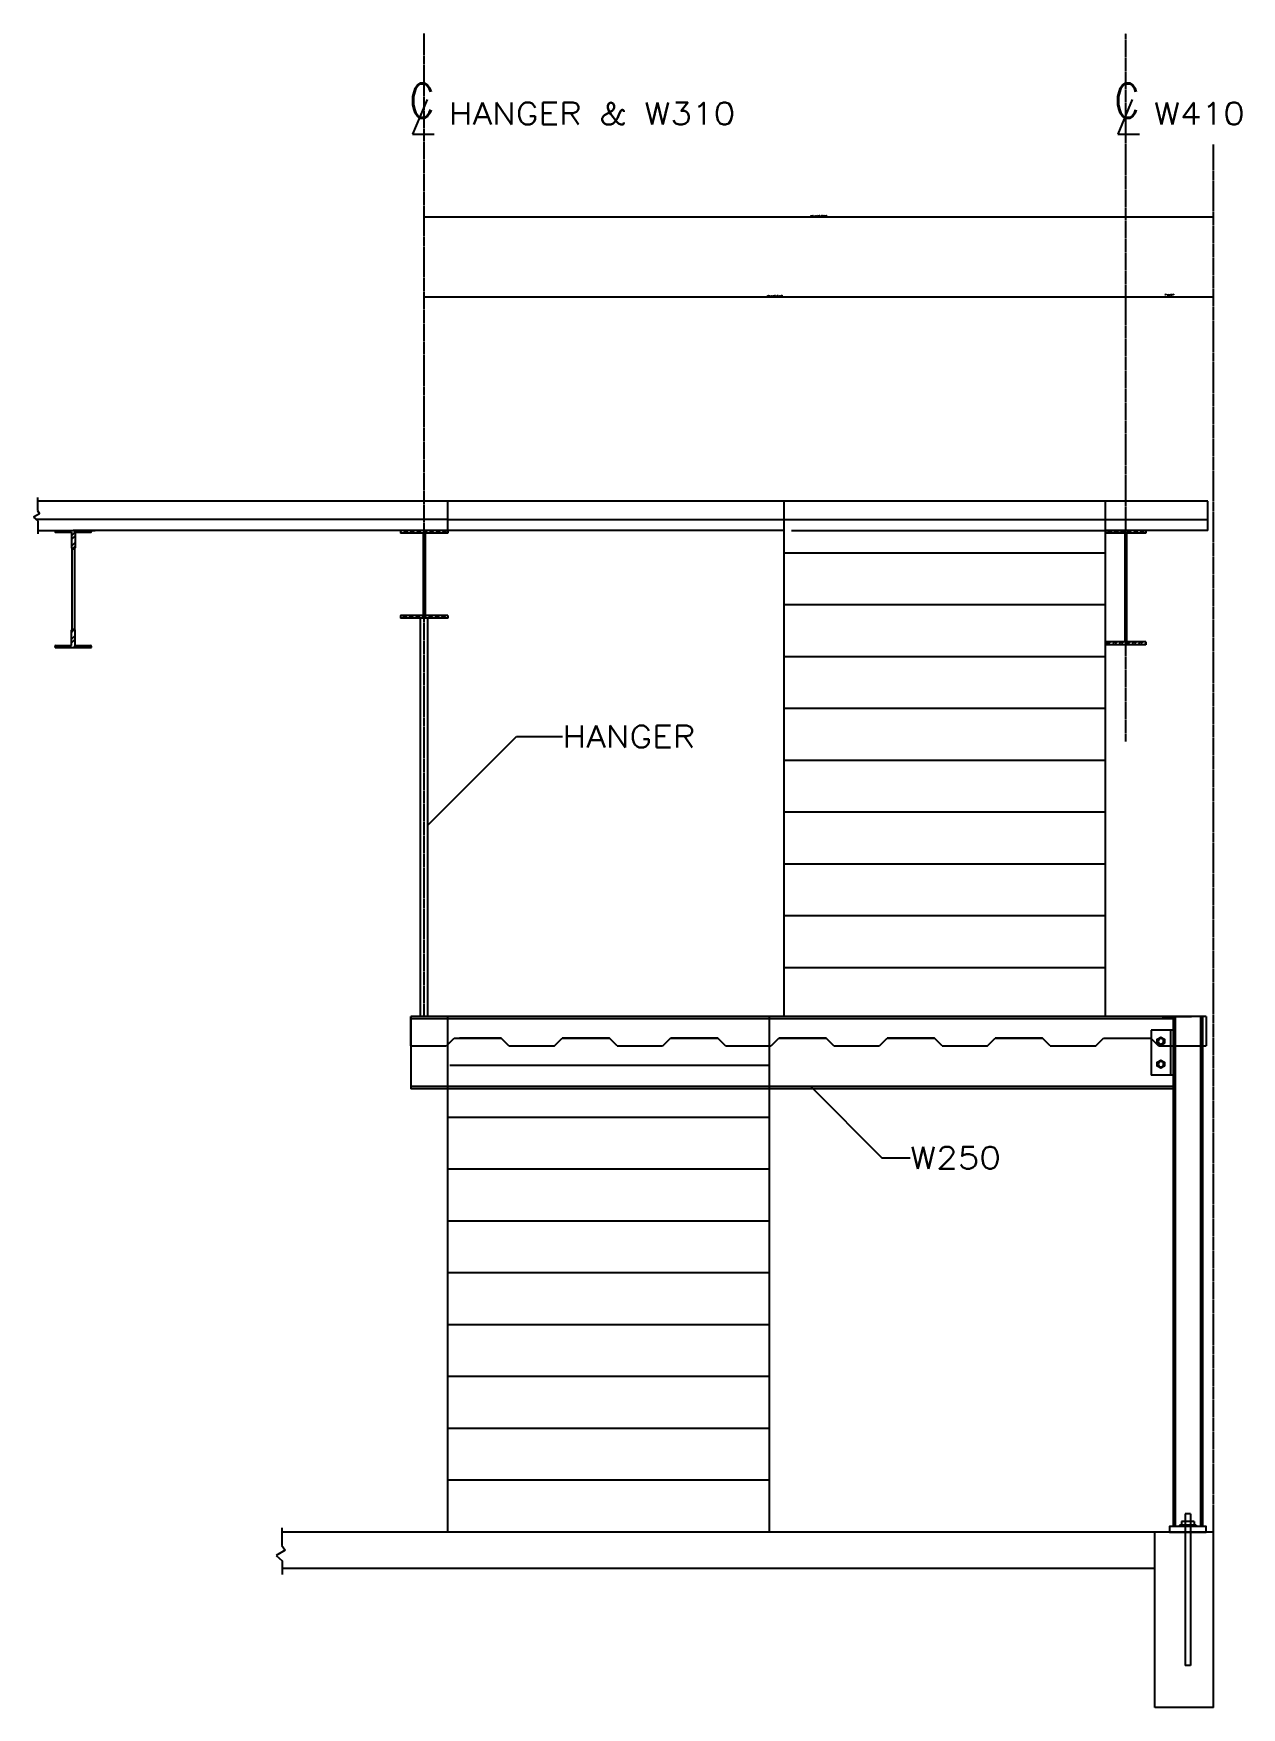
# Model space of a CAD drawing. Header units: millimetres. Extents: x -83614 to 248318, y 36678 to 90681.
# Drawn here: x 192007 to 196205, y 73670 to 79486 of the extents above; entities that cross this region are included whole.
import ezdxf

# ---------------------------------------------------------------- set-up
doc = ezdxf.new("R2010")
doc.units = ezdxf.units.MM
doc.linetypes.add('CENTER', pattern=[2, 1.25, -0.25, 0.25, -0.25])
for name, color, linetype in [('Arch_Section_Truss', 45, 'Continuous'), ('C-241-1', 241, 'Continuous'), ('Center', 251, 'CENTER'), ('LAYER131A', 131, 'Continuous'), ('Section_Hanger', 150, 'Continuous'), ('Struc_Section_BP', 135, 'Continuous'), ('Struc_Section_Conc', 71, 'Continuous'), ('Struc_Section_Dim', 2, 'Continuous'), ('Struc_Section_MachineBolt', 133, 'Continuous'), ('Struc_Section_Stair', 131, 'Continuous'), ('Struc_Section_Steel', 11, 'Continuous'), ('Struc_Steel_Beam', 22, 'Continuous'), ('TEXT', 4, 'Continuous')]:
    doc.layers.add(name, color=color, linetype=linetype)
doc.styles.add('ROMANS', font='ROMANS.SHX', dxfattribs={"width": 0.8})
doc.styles.add('ROMANS-115', font='romans.shx', dxfattribs={"width": 1.15})
doc.dimstyles.new('48-ROMANS-115', dxfattribs={"dimtxt": 3, "dimasz": 3, "dimexe": 3, "dimexo": 3, "dimgap": 0.0625, "dimtad": 1, "dimdec": 4, "dimzin": 1, "dimdsep": 46, "dimlunit": 4, "dimtxsty": 'ROMANS-115', "dimcen": 0.0625, "dimclrd": 256, "dimclre": 256, "dimclrt": 256, "dimadec": 0, "dimazin": 0, "dimtfac": 1, "dimtdec": 4, "dimtofl": 0, "dimtmove": 0, "dimatfit": 0, "dimfxl": 1, "dimfrac": 2, "dimtolj": 1, "dimtzin": 0, "dimarcsym": 0})
doc.dimstyles.new('Copy of 48-ROMANS-115-BPV', dxfattribs={"dimtxt": 3, "dimasz": 3, "dimexe": 3, "dimexo": 3, "dimgap": 0.0625, "dimtad": 1, "dimdec": 4, "dimzin": 1, "dimdsep": 46, "dimlunit": 4, "dimtxsty": 'ROMANS-115', "dimcen": 0.0625, "dimclrd": 256, "dimclre": 256, "dimclrt": 256, "dimadec": 0, "dimazin": 0, "dimtfac": 1, "dimtdec": 4, "dimtofl": 0, "dimtmove": 0, "dimatfit": 0, "dimfxl": 1, "dimfrac": 2, "dimtolj": 1, "dimtzin": 0, "dimarcsym": 0})
pattern_1 = [(45, (197830.258, 63534.68), (-11.22532, 11.22532), []), (45, (197830.258, 63542.618), (-11.22532, 11.22532), [])]

# ---------------------------------------------------------------- blocks, each defined once
blk = doc.blocks.new('*D79')
at = {"layer": 'Defpoints', "color": 0, "ltscale": 2}
for p in [(193364.1, 78813.9), (196107.3, 78849.5), (196107.3, 78813.9)]:
    blk.add_point(p, dxfattribs=at)
at = {"layer": 'Struc_Section_Dim', "lineweight": -2, "ltscale": 2}
blk.add_line((193367.1, 78849.5), (196104.3, 78849.5), dxfattribs=at)
at = {"layer": 'Struc_Section_Dim', "ltscale": 2}
for points in [[(193367.1, 78850), (193367.1, 78849), (193364.1, 78849.5)], [(196104.3, 78850), (196104.3, 78849), (196107.3, 78849.5)]]:
    blk.add_solid(points, dxfattribs=at)
at = {"layer": 'Struc_Section_Dim', "ltscale": 2, "insert": (194735.7, 78851.8), "char_height": 3, "attachment_point": 5, "style": 'ROMANS-115'}
blk.add_mtext('\\A1;228\'-7 3/16" [69677]', dxfattribs=at)
blk = doc.blocks.new('*D80')
at = {"layer": 'Defpoints', "color": 0, "ltscale": 2}
for p in [(193364.1, 78579.4), (195802.5, 78579.4), (195802.5, 78571.6)]:
    blk.add_point(p, dxfattribs=at)
at = {"layer": 'Struc_Section_Dim', "lineweight": -2, "ltscale": 2}
blk.add_line((193367.1, 78571.6), (195799.5, 78571.6), dxfattribs=at)
at = {"layer": 'Struc_Section_Dim', "ltscale": 2}
for points in [[(193367.1, 78572.1), (193367.1, 78571.1), (193364.1, 78571.6)], [(195799.5, 78572.1), (195799.5, 78571.1), (195802.5, 78571.6)]]:
    blk.add_solid(points, dxfattribs=at)
at = {"layer": 'Struc_Section_Dim', "ltscale": 2, "insert": (194583.3, 78573.9), "char_height": 3, "attachment_point": 5, "style": 'ROMANS-115'}
blk.add_mtext('\\A1;203\'-2 3/8" [61935]', dxfattribs=at)
blk = doc.blocks.new('*D81')
at = {"layer": 'Defpoints', "color": 0, "ltscale": 2}
for p in [(195802.5, 78571.6), (196107.3, 78571.6), (196107.3, 78571.6)]:
    blk.add_point(p, dxfattribs=at)
at = {"layer": 'Struc_Section_Dim', "lineweight": -2, "ltscale": 2}
blk.add_line((195805.5, 78571.6), (196104.3, 78571.6), dxfattribs=at)
at = {"layer": 'Struc_Section_Dim', "ltscale": 2}
for points in [[(195805.5, 78572.1), (195805.5, 78571.1), (195802.5, 78571.6)], [(196104.3, 78572.1), (196104.3, 78571.1), (196107.3, 78571.6)]]:
    blk.add_solid(points, dxfattribs=at)
at = {"layer": 'Struc_Section_Dim', "ltscale": 2, "char_height": 3, "attachment_point": 5, "style": 'ROMANS-115'}
for s, insert in [('\\A1;25\'-4 13/16"', (195954.9, 78578.6)), ('\\A1;[7742]', (195954.9, 78573.9))]:
    blk.add_mtext(s, dxfattribs=dict(at, insert=insert))
blk = doc.blocks.new('CLMARK')
at = {"layer": 'TEXT'}
for p, q in [((1.52, 4.57), (-3.55, -7.61)), ((-3.55, -7.61), (4.06, -7.61))]:
    blk.add_line(p, q, dxfattribs=at)
at = {"layer": 'TEXT', "style": 'ROMANS', "width": 0.8}
blk.add_text('C', height=12, dxfattribs=at).set_placement((-4.59, -1.9))
blk = doc.blocks.new('outstandingconn1')
at = {"layer": 'Struc_Section_MachineBolt', "ltscale": 2}
for points in [[(1.2, 4.36), (1.69, 4.08), (2.18, 4.36), (2.18, 4.92), (1.69, 5.2), (1.2, 4.92)], [(1.2, 1.22), (1.69, 0.94), (2.18, 1.22), (2.18, 1.78), (1.69, 2.06), (1.2, 1.78)]]:
    blk.add_lwpolyline(points, close=True, dxfattribs=at)
for centre in [(1.69, 4.64), (1.69, 1.5)]:
    blk.add_circle(centre, 0.375, dxfattribs=at)
at = {"layer": 'Struc_Section_Steel', "color": 131, "ltscale": 2}
for p, q in [((0, 6.14), (3, 6.14)), ((0, 6.14), (0, 0)), ((0.38, 6.14), (0.38, 0)), ((3, 6.14), (3, 0)), ((0, 0), (3, 0))]:
    blk.add_line(p, q, dxfattribs=at)

msp = doc.modelspace()

# ---------------------------------------------------------------- hatches: boundary and pattern name
at = {"layer": 'Arch_Section_Truss'}
h = msp.add_hatch(dxfattribs=at)
h.set_pattern_fill('STEEL', color=256, scale=203.2, style=0)
h.set_pattern_definition([(45, (41478.556, 54839.691), (-17.9605122, 17.9605122), []), (45, (41478.556, 54852.391), (-17.9605122, 17.9605122), [])])
h.paths.add_polyline_path([(192138.56596, 77699.04572, 0.4142135624), (192141.74096, 77695.87072), (192148.09096, 77695.87072, 0.4142135624), (192151.26596, 77699.04572), (192151.26596, 77753.02072), (192205.24096, 77753.02072, 0.4142135624), (192208.41596, 77756.19572), (192208.41596, 77759.37072), (192081.41596, 77759.37072), (192081.41596, 77756.19572, 0.4142135624), (192084.59096, 77753.02072), (192138.56596, 77753.02072)])
h.paths.add_polyline_path([(192138.56596, 77359.32072), (192084.59096, 77359.32072, 0.4142135624), (192081.41596, 77356.14572), (192081.41596, 77352.97072), (192208.41596, 77352.97072), (192208.41596, 77356.14572, 0.4142135624), (192205.24096, 77359.32072), (192151.26596, 77359.32072), (192151.26596, 77413.29572, 0.4142135624), (192148.09096, 77416.47072), (192141.74096, 77416.47072, 0.4142135624), (192138.56596, 77413.29572)])
at = {"layer": 'Struc_Steel_Beam'}
h = msp.add_hatch(dxfattribs=at)
h.set_pattern_fill('STEEL', color=256, scale=127, style=0)
h.set_pattern_definition(pattern_1)
h.paths.add_polyline_path([(193364.11596, 77759.37072), (193281.56596, 77759.37072), (193281.56596, 77749.84572), (193360.94096, 77749.84572), (193360.94096, 77464.09572), (193281.56596, 77464.09572), (193281.56596, 77454.57072), (193364.11596, 77454.57072)])
h.paths.add_polyline_path([(193446.66596, 77759.37072), (193364.11596, 77759.37072), (193364.11596, 77454.57072), (193446.66596, 77454.57072), (193446.66596, 77464.09572), (193367.29096, 77464.09572), (193367.29096, 77749.84572), (193446.66596, 77749.84572)])
h = msp.add_hatch(dxfattribs=at)
h.set_pattern_fill('STEEL', color=256, scale=127, style=0)
h.set_pattern_definition(pattern_1)
h.paths.add_polyline_path([(195872.36596, 77759.37072), (195808.86596, 77759.37072), (195808.86596, 77749.84572), (195872.36596, 77749.84572)])
h.paths.add_polyline_path([(195802.51596, 77759.37072), (195732.66596, 77759.37072), (195732.66596, 77749.84572), (195799.34096, 77749.84572), (195799.34096, 77680.88472), (195802.51596, 77680.88472)])
h.paths.add_polyline_path([(195805.69096, 77680.88472), (195802.51596, 77680.88472), (195802.51596, 77500.79872), (195805.69096, 77500.79872)])
h.paths.add_polyline_path([(195802.51596, 77500.79872), (195799.34096, 77500.79872), (195799.34096, 77372.02072), (195732.66596, 77372.02072), (195732.66596, 77362.49572), (195802.51596, 77362.49572)])
h.paths.add_polyline_path([(195805.69096, 77500.79872), (195802.51596, 77500.79872), (195802.51596, 77362.49572), (195808.86596, 77362.49572), (195808.86596, 77372.02072), (195805.69096, 77372.02072)])
h.paths.add_polyline_path([(195872.36596, 77372.02072), (195808.86596, 77372.02072), (195808.86596, 77362.49572), (195872.36596, 77362.49572)])

# ---------------------------------------------------------------- linework, layer by layer
at = {"layer": 'Arch_Section_Truss'}
for p, q in [((192081.41596, 77759.37072), (192208.41596, 77759.37072)), ((192081.41596, 77759.37072), (192081.41596, 77756.19572)), ((192084.59096, 77753.02072), (192138.56596, 77753.02072)), ((192138.56596, 77753.02072), (192138.56596, 77699.04572)), ((192151.26596, 77753.02072), (192205.24096, 77753.02072)), ((192151.26596, 77753.02072), (192151.26596, 77699.04572)), ((192208.41596, 77759.37072), (192208.41596, 77756.19572)), ((192140.15346, 77696.29609), (192140.15346, 77416.04535)), ((192140.15346, 77696.29609), (192140.15346, 77667.29572)), ((192141.74096, 77695.87072), (192148.09096, 77695.87072)), ((192149.67846, 77696.29609), (192149.67846, 77416.04535)), ((192149.67846, 77696.29609), (192149.67846, 77667.29572)), ((192138.56596, 77359.32072), (192138.56596, 77413.29572)), ((192141.74096, 77416.47072), (192148.09096, 77416.47072)), ((192151.26596, 77359.32072), (192151.26596, 77413.29572)), ((192081.41596, 77352.97072), (192081.41596, 77356.14572)), ((192084.59096, 77359.32072), (192138.56596, 77359.32072)), ((192151.26596, 77359.32072), (192205.24096, 77359.32072)), ((192208.41596, 77352.97072), (192208.41596, 77356.14572)), ((192081.41596, 77352.97072), (192208.41596, 77352.97072))]:
    msp.add_line(p, q, dxfattribs=at)
for centre, start, end in [((192084.59096, 77756.19572), 180, 270), ((192205.24096, 77756.19572), 270, 0), ((192141.74096, 77699.04572), 180, 270), ((192148.09096, 77699.04572), 270, 0), ((192141.74096, 77413.29572), 90, 180), ((192148.09096, 77413.29572), 0, 90), ((192084.59096, 77356.14572), 90, 180), ((192205.24096, 77356.14572), 0, 90)]:
    msp.add_arc(centre, 3.175, start, end, dxfattribs=at)
at = {"layer": 'C-241-1'}
for p, q in [((196008.86347, 74342.35062), (196008.86347, 74315.9032)), ((196027.96846, 74342.35062), (196008.86347, 74342.35062)), ((196027.96846, 74342.35062), (196027.96846, 74315.9032)), ((196046.88753, 74303.33412), (195989.9444, 74303.33412)), ((195989.9444, 74303.33412), (195989.9444, 74298.62072)), ((196046.88753, 74298.62072), (195989.9444, 74298.62072)), ((196040.53753, 74315.9032), (195996.2944, 74315.9032)), ((195996.2944, 74315.9032), (195996.2944, 74303.33412)), ((196040.53753, 74315.9032), (196040.53753, 74303.33412)), ((196046.88753, 74303.33412), (196046.88753, 74298.62072))]:
    msp.add_line(p, q, dxfattribs=at)
at = {"layer": 'C-241-1', "ltscale": 2}
for p, q in [((196008.86347, 74315.9032), (196008.86347, 73816.02072)), ((196027.96846, 74315.9032), (196027.96846, 73816.02072)), ((196027.96846, 73816.02072), (196008.86347, 73816.02072))]:
    msp.add_line(p, q, dxfattribs=at)
at = {"layer": 'Center', "ltscale": 5}
for p, q in [((193364.11596, 76070.27072), (193364.11596, 79486.11879)), ((195802.51596, 77025.80692), (195802.51596, 79486.11879)), ((196107.31596, 74279.57072), (196107.31596, 79099.83422))]:
    msp.add_line(p, q, dxfattribs=at)
at = {"layer": 'LAYER131A'}
for p, q in [((195929.51596, 76070.27072), (196031.11596, 76070.27072)), ((195967.61596, 76070.27072), (195967.61596, 74298.62072)), ((196069.21596, 76070.27072), (196069.21596, 74298.62072))]:
    msp.add_line(p, q, dxfattribs=at)
at = {"layer": 'Section_Hanger', "ltscale": 2}
for p, q in [((193351.41596, 76070.27072), (193351.41596, 77454.57072)), ((193376.81596, 76070.27072), (193376.81596, 77454.57072))]:
    msp.add_line(p, q, dxfattribs=at)
at = {"layer": 'Struc_Section_BP', "ltscale": 2}
msp.add_lwpolyline([(195954.91596, 74279.57072), (196081.91596, 74279.57072), (196081.91596, 74298.62072), (195954.91596, 74298.62072)], close=True, dxfattribs=at)
at = {"layer": 'Struc_Section_Conc', "ltscale": 2}
for p, q in [((193446.66596, 77860.97072), (192020.07491, 77860.97072)), ((196088.26596, 77860.97072), (193446.66596, 77860.97072)), ((193446.66596, 77759.37072), (193446.66596, 77860.97072)), ((196088.26596, 77759.37072), (196088.26596, 77860.97072)), ((192021.65079, 77759.37072), (192220.71696, 77759.37072)), ((193446.66596, 77759.37072), (192144.08121, 77759.37072)), ((194615.06596, 77759.37072), (193446.66596, 77759.37072)), ((196088.26596, 77759.37072), (195808.86596, 77759.37072)), ((196081.91596, 76070.27072), (193318.14196, 76070.27072)), ((193318.14196, 75968.67072), (193318.14196, 76070.27072)), ((196081.91596, 76070.27072), (196081.91596, 75968.67072)), ((193318.14196, 75968.67072), (193440.75171, 75968.67072)), ((193441.51235, 75968.67072), (193468.0641, 75995.22248)), ((193468.0641, 75995.22248), (193632.51432, 75995.22248)), ((193632.51432, 75995.22248), (193487.1141, 75995.22248)), ((193659.06607, 75968.67072), (193632.51432, 75995.22248)), ((193659.06607, 75968.67072), (193816.98921, 75968.67072)), ((193817.74985, 75968.67072), (193844.3016, 75995.22248)), ((193844.3016, 75995.22248), (194008.75182, 75995.22248)), ((194008.75182, 75995.22248), (193844.3016, 75995.22248)), ((193844.3016, 75995.22248), (194008.75182, 75995.22248)), ((194035.30357, 75968.67072), (194008.75182, 75995.22248)), ((194035.30357, 75968.67072), (194193.22671, 75968.67072)), ((194193.98735, 75968.67072), (194220.5391, 75995.22248)), ((194384.98932, 75995.22248), (194220.5391, 75995.22248)), ((194220.5391, 75995.22248), (194384.98932, 75995.22248)), ((194220.5391, 75995.22248), (194384.98932, 75995.22248)), ((194411.54107, 75968.67072), (194384.98932, 75995.22248)), ((194411.54107, 75968.67072), (194569.46421, 75968.67072)), ((194570.22485, 75968.67072), (194596.7766, 75995.22248)), ((194596.7766, 75995.22248), (194761.22682, 75995.22248)), ((194761.22682, 75995.22248), (194596.7766, 75995.22248)), ((194596.7766, 75995.22248), (194761.22682, 75995.22248)), ((194787.77857, 75968.67072), (194761.22682, 75995.22248)), ((194787.77857, 75968.67072), (194945.70171, 75968.67072)), ((194946.46235, 75968.67072), (194973.0141, 75995.22248)), ((195137.46432, 75995.22248), (194973.0141, 75995.22248)), ((194973.0141, 75995.22248), (195137.46432, 75995.22248)), ((194973.0141, 75995.22248), (195137.46432, 75995.22248)), ((195164.01607, 75968.67072), (195137.46432, 75995.22248)), ((195164.01607, 75968.67072), (195321.93921, 75968.67072)), ((195322.69985, 75968.67072), (195349.2516, 75995.22248)), ((195349.2516, 75995.22248), (195513.70182, 75995.22248)), ((195513.70182, 75995.22248), (195349.2516, 75995.22248)), ((195349.2516, 75995.22248), (195513.70182, 75995.22248)), ((195540.25357, 75968.67072), (195513.70182, 75995.22248)), ((195540.25357, 75968.67072), (195698.17671, 75968.67072)), ((195698.93735, 75968.67072), (195725.4891, 75995.22248)), ((195725.4891, 75995.22248), (195889.93932, 75995.22248)), ((195916.49107, 75968.67072), (195889.93932, 75995.22248)), ((195916.49107, 75968.67072), (196081.91596, 75968.67072))]:
    msp.add_line(p, q, dxfattribs=at)
at = {"layer": 'Struc_Section_Conc', "ltscale": 20}
for p, q in [((193446.66596, 77797.47072), (192015.81096, 77797.47072)), ((193446.66596, 77797.47072), (196088.26596, 77797.47072)), ((194641.10096, 77759.37072), (195808.86596, 77759.37072)), ((194564.26596, 75900.34472), (193453.01596, 75900.34472))]:
    msp.add_line(p, q, dxfattribs=at)
at = {"layer": 'Struc_Section_Dim', "ltscale": 2}
for p, q in [((192020.07491, 77873.5063), (192020.07491, 77828.25092)), ((192020.07491, 77828.25092), (192027.84604, 77817.66532)), ((192027.84604, 77817.66532), (192006.57138, 77805.07165)), ((192006.57138, 77805.07165), (192021.65079, 77792.6666)), ((192021.65079, 77792.6666), (192021.65079, 77747.96199)), ((192869.46153, 74294.18367), (192869.46153, 74232.98554)), ((196107.31596, 74279.57072), (192869.46153, 74279.57072)), ((195904.11596, 73669.97072), (195904.11596, 74279.57072)), ((196107.31596, 73669.97072), (196107.31596, 74279.57072)), ((192881.47781, 74216.61731), (192849.56583, 74197.72681)), ((192869.46153, 74232.98554), (192881.47781, 74216.61731)), ((192849.56583, 74197.72681), (192871.03741, 74180.06325)), ((192871.03741, 74180.06325), (192871.03741, 74132.4439)), ((195904.11596, 74152.57072), (192871.03741, 74152.57072)), ((196107.31596, 73669.97072), (195904.11596, 73669.97072))]:
    msp.add_line(p, q, dxfattribs=at)
at = {"layer": 'Struc_Section_Stair', "ltscale": 5}
for p, q in [((194615.06596, 76070.27072), (194615.06596, 77860.97072)), ((195732.66596, 76070.27072), (195732.66596, 77860.97072)), ((195732.66596, 77680.88472), (194615.06596, 77680.88472)), ((195732.66596, 77500.79872), (194615.06596, 77500.79872)), ((195732.66596, 77320.71272), (194615.06596, 77320.71272)), ((195732.66596, 77140.62672), (194615.06596, 77140.62672)), ((195732.66596, 76960.54072), (194615.06596, 76960.54072)), ((195732.66596, 76780.45472), (194615.06596, 76780.45472)), ((195732.66596, 76600.36872), (194615.06596, 76600.36872)), ((195732.66596, 76420.28272), (194615.06596, 76420.28272)), ((195732.66596, 76240.19672), (194615.06596, 76240.19672)), ((193446.66596, 74279.57072), (193446.66596, 76070.27072)), ((194564.26596, 74279.57072), (194564.26596, 76070.27072)), ((194564.26596, 75720.25872), (193446.66596, 75720.25872)), ((194564.26596, 75540.17272), (193446.66596, 75540.17272)), ((194564.26596, 75360.08672), (193446.66596, 75360.08672)), ((194564.26596, 75180.00072), (193446.66596, 75180.00072)), ((194564.26596, 74999.91472), (193446.66596, 74999.91472)), ((194564.26596, 74819.82872), (193446.66596, 74819.82872)), ((194564.26596, 74639.74272), (193446.66596, 74639.74272)), ((194564.26596, 74459.65672), (193446.66596, 74459.65672))]:
    msp.add_line(p, q, dxfattribs=at)
at = {"layer": 'Struc_Section_Steel', "ltscale": 2}
for p, q in [((193318.14196, 76070.27072), (193318.14196, 75819.44572)), ((195967.61596, 76070.27072), (195967.61596, 75819.44572))]:
    msp.add_line(p, q, dxfattribs=at)
at = {"layer": 'Struc_Section_Steel', "ltscale": 20}
msp.add_line((195967.61596, 76062.33322), (193318.14196, 76062.33322), dxfattribs=at)
at = {"layer": 'Struc_Section_Steel'}
for p, q in [((195929.51596, 76070.27072), (193414.91596, 76070.27072)), ((195967.61596, 75827.38322), (193318.14196, 75827.38322)), ((195967.61596, 75819.44572), (193318.14196, 75819.44572))]:
    msp.add_line(p, q, dxfattribs=at)
at = {"layer": 'Struc_Section_Steel', "ltscale": 4}
for p, q in [((195973.96596, 76070.27072), (195973.96596, 74298.62072)), ((196062.86596, 76070.27072), (196062.86596, 74298.62072))]:
    msp.add_line(p, q, dxfattribs=at)
at = {"layer": 'Struc_Steel_Beam'}
for p, q in [((193446.66596, 77759.37072), (193281.56596, 77759.37072)), ((193281.56596, 77759.37072), (193281.56596, 77749.84572)), ((193360.94096, 77749.84572), (193281.56596, 77749.84572)), ((193360.94096, 77749.84572), (193360.94096, 77464.09572)), ((193367.29096, 77749.84572), (193367.29096, 77464.09572)), ((193446.66596, 77749.84572), (193367.29096, 77749.84572)), ((193446.66596, 77759.37072), (193446.66596, 77749.84572)), ((195872.36596, 77759.37072), (195732.66596, 77759.37072)), ((195732.66596, 77759.37072), (195732.66596, 77749.84572)), ((195799.34096, 77749.84572), (195732.66596, 77749.84572)), ((195799.34096, 77749.84572), (195799.34096, 77372.02072)), ((195805.69096, 77749.84572), (195805.69096, 77372.02072)), ((195872.36596, 77749.84572), (195805.69096, 77749.84572)), ((195872.36596, 77759.37072), (195872.36596, 77749.84572)), ((193360.94096, 77464.09572), (193281.56596, 77464.09572)), ((193281.56596, 77464.09572), (193281.56596, 77454.57072)), ((193446.66596, 77454.57072), (193281.56596, 77454.57072)), ((193446.66596, 77464.09572), (193367.29096, 77464.09572)), ((193446.66596, 77464.09572), (193446.66596, 77454.57072)), ((195799.34096, 77372.02072), (195732.66596, 77372.02072)), ((195732.66596, 77372.02072), (195732.66596, 77362.49572)), ((195872.36596, 77362.49572), (195732.66596, 77362.49572)), ((195872.36596, 77372.02072), (195805.69096, 77372.02072)), ((195872.36596, 77372.02072), (195872.36596, 77362.49572))]:
    msp.add_line(p, q, dxfattribs=at)

# ---------------------------------------------------------------- block references
at = {"layer": 'Struc_Section_Dim', "ltscale": 2, "xscale": 9.921875, "yscale": 9.921875, "zscale": 9.921875}
for p in [(193359.41587, 79211.92628), (195809.9399, 79211.92628)]:
    msp.add_blockref('CLMARK', p, dxfattribs=at)
at = {"layer": 'Struc_Section_Dim', "xscale": -25.4, "yscale": 25.4, "zscale": 25.4}
msp.add_blockref('outstandingconn1', (195967.61596, 75866.88022), dxfattribs=at)

# ---------------------------------------------------------------- texts
at = {"layer": 'Struc_Section_Dim', "ltscale": 2, "style": 'ROMANS-115', "width": 1.15}
for s, p in [('HANGER & W310', (193450.24326, 79169.8605)), ('W410', (195900.76728, 79169.8605))]:
    msp.add_text(s, height=76.2, dxfattribs=at).set_placement(p)
at = {"layer": 'Struc_Section_Dim', "ltscale": 2, "char_height": 76.2, "attachment_point": 1, "style": 'ROMANS-115'}
for s, insert in [('\\A1;HANGER', (193845.20858, 77081.37144)), ('W250', (195053.41405, 75618.29804))]:
    msp.add_mtext(s, dxfattribs=dict(at, insert=insert))

# ---------------------------------------------------------------- dimensions: what is measured, and where the dimension line sits
at = {"layer": 'Struc_Section_Dim', "ltscale": 2}
for base, p1, p2, dimstyle, override, picture, middle in [((196107.31596, 78849.48538), (193364.11596, 78813.88915), (196107.31596, 78813.88915), '48-ROMANS-115', {"dimse1": 1, "dimse2": 1}, '*D79', (194735.71596, 78851.8336)), ((195802.51596, 78571.5703), (193364.11596, 78579.4026), (195802.51596, 78579.4026), '48-ROMANS-115', {"dimse1": 1, "dimse2": 1}, '*D80', (194583.31596, 78573.91852)), ((196107.31596, 78571.5703), (195802.51596, 78571.5703), (196107.31596, 78571.5703), 'Copy of 48-ROMANS-115-BPV', {"dimpost": '\\X', "dimse1": 1, "dimse2": 1}, '*D81', (195954.91596, 78576.26673))]:
    dim = msp.add_linear_dim(base=base, p1=p1, p2=p2, dimstyle=dimstyle, override=override, dxfattribs=at)
    dim.commit()
    dim.dimension.update_dxf_attribs({"geometry": picture, "text_midpoint": middle})

# ---------------------------------------------------------------- leaders
at = {"layer": 'Struc_Section_Dim', "ltscale": 2, "annotation_type": 0, "has_hookline": 1, "hookline_direction": 0}
for points, override, text_width in [([(193376.81596, 76735.38549), (193684.70191, 77043.27144), (193845.14608, 77043.27144)], {"dimgap": 0.0625, "dimtad": 0, "dimse2": 1}, 484.05143), ([(194707.69161, 75827.38322), (194954.8768, 75580.19804), (195053.35155, 75580.19804)], {"dimgap": 0.0625, "dimtad": 0, "dimse1": 1, "dimse2": 1}, 329.65571)]:
    msp.add_leader(points, dimstyle='Copy of 48-ROMANS-115-BPV', override=override, dxfattribs=dict(at, text_width=text_width))

doc.saveas('drawing.dxf')
